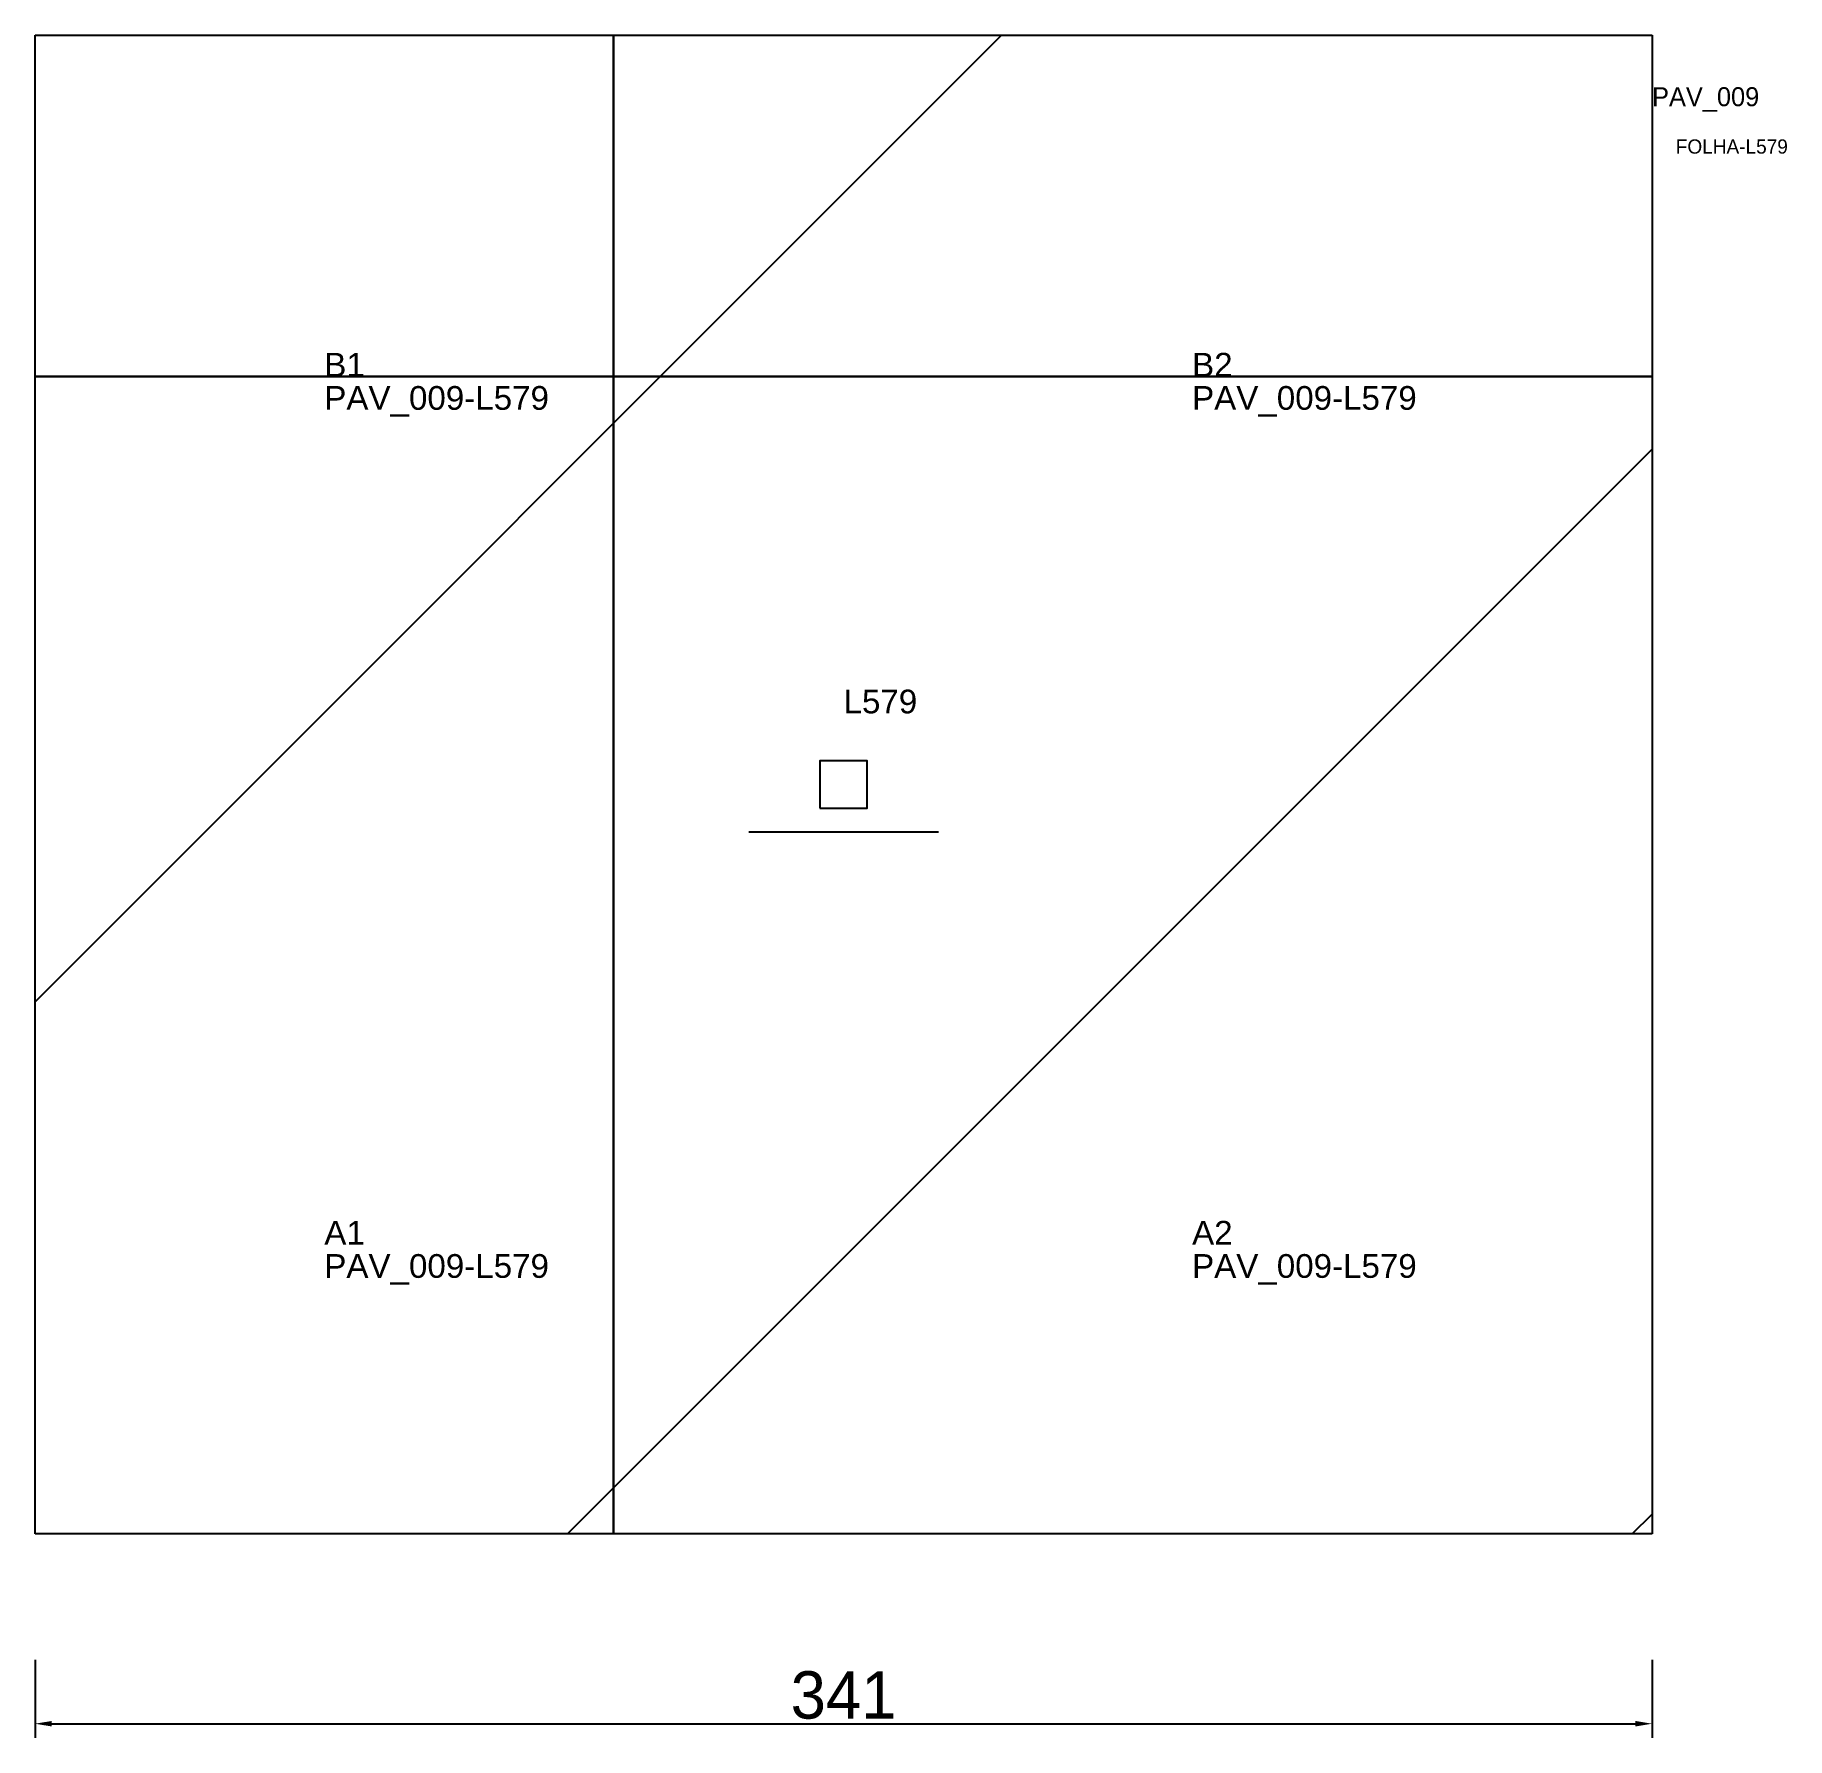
# Model space of a CAD drawing. Header units: metres. Extents: x 222 to 592, y -158 to 202.
import ezdxf

# ---------------------------------------------------------------- set-up
doc = ezdxf.new("R2010")
doc.units = ezdxf.units.M
for name, color, linetype in [('3', 3, 'CONTINUOUS'), ('AUX00', 7, 'CONTINUOUS'), ('COTA', 241, 'CONTINUOUS'), ('FOLHA', 255, 'CONTINUOUS'), ('Hachura', 251, 'CONTINUOUS'), ('NOMENCLATURA', 7, 'CONTINUOUS'), ('Nível', 160, 'CONTINUOUS'), ('Painéis', 200, 'CONTINUOUS'), ('Pilares', 5, 'CONTINUOUS'), ('SARR_2.2x7', 40, 'CONTINUOUS')]:
    doc.layers.add(name, color=color, linetype=linetype)
doc.styles.add('ARIAL', font='Arial.ttf')
doc.styles.add('STR_STANDARD', font='arial.ttf')
doc.dimstyles.new('EZ DXF', dxfattribs={"dimtxt": 10, "dimasz": 3.5, "dimexe": 3, "dimexo": 1.5, "dimgap": 1, "dimtad": 1, "dimdec": 1, "dimdsep": 46, "dimcen": 2.5, "dimazin": 3, "dimtfac": 1, "dimtmove": 0, "dimatfit": 3})

msp = doc.modelspace()

# ---------------------------------------------------------------- hatches: boundary and pattern name
at = {"layer": 'Hachura'}
h = msp.add_hatch(dxfattribs=at)
h.set_pattern_fill('ANSI31', scale=50)
h.paths.add_polyline_path([(563.2, 201.5), (563.2, -114.5), (403.2, -114.5), (222.2, -114.5), (222.2, 201.5), (373.2, 201.5), (433.2, 201.5)])
h = msp.add_hatch(dxfattribs=at)
h.set_pattern_fill('ANSI31', scale=50)
h.paths.add_polyline_path([(563.2, 201.5), (563.2, -114.5), (403.2, -114.5), (222.2, -114.5), (222.2, 201.5), (373.2, 201.5), (433.2, 201.5)])

# ---------------------------------------------------------------- linework, layer by layer
at = {"layer": '3'}
for points in [[(344.2, -114.5), (344.2, 201.5)], [(344.2, -114.5), (344.2, 201.5)], [(222.2, 129.5), (563.2, 129.5)], [(222.2, 129.5), (563.2, 129.5)]]:
    msp.add_lwpolyline(points, close=True, dxfattribs=at)
at = {"layer": 'Painéis', "color": 200}
for p, q in [((222.2, -114.5), (222.2, 201.5)), ((222.2, 201.5), (373.2, 201.5)), ((222.2, -114.5), (222.2, 201.5)), ((222.2, 201.5), (373.2, 201.5)), ((373.2, 201.5), (433.2, 201.5)), ((373.2, 201.5), (433.2, 201.5)), ((433.2, 201.5), (563.2, 201.5)), ((433.2, 201.5), (563.2, 201.5)), ((563.2, 201.5), (563.2, -114.5)), ((563.2, 201.5), (563.2, -114.5)), ((403.2, -114.5), (222.2, -114.5)), ((403.2, -114.5), (222.2, -114.5)), ((563.2, -114.5), (403.2, -114.5)), ((563.2, -114.5), (403.2, -114.5))]:
    msp.add_line(p, q, dxfattribs=at)
at = {"layer": 'Pilares'}
msp.add_lwpolyline([(387.7, 38.5), (397.7, 38.5), (397.7, 48.5), (387.7, 48.5)], close=True, dxfattribs=at)
msp.add_lwpolyline([(387.7, 38.5), (397.7, 38.5), (397.7, 48.5), (387.7, 48.5)], close=True, dxfattribs=at)
at = {"layer": 'SARR_2.2x7'}
msp.add_line((372.7, 33.5), (412.7, 33.5), dxfattribs=at)
msp.add_line((372.7, 33.5), (412.7, 33.5), dxfattribs=at)

# ---------------------------------------------------------------- texts
at = {"layer": '3', "style": 'STR_STANDARD'}
for s, p in [('B1', (283.2, 129.5)), ('B1', (283.2, 129.5)), ('B2', (466.2, 129.5)), ('B2', (466.2, 129.5)), ('A1', (283.2, -53.5)), ('A1', (283.2, -53.5)), ('A2', (466.2, -53.5)), ('A2', (466.2, -53.5))]:
    msp.add_text(s, height=5, dxfattribs=at).set_placement(p)
at = {"layer": 'AUX00', "style": 'STR_STANDARD'}
for p in [(283.2, 122.5), (283.2, 122.5), (466.2, 122.5), (466.2, 122.5), (283.2, -60.5), (283.2, -60.5), (466.2, -60.5), (466.2, -60.5)]:
    msp.add_text('PAV_009-L579', height=5, dxfattribs=at).set_placement(p)
at = {"layer": 'FOLHA'}
msp.add_text('FOLHA-L579', height=3, dxfattribs=at).set_placement((568.2, 176.5))
msp.add_text('FOLHA-L579', height=3, dxfattribs=at).set_placement((568.2, 176.5))
at = {"layer": 'NOMENCLATURA', "insert": (392.7, 63.5), "char_height": 5, "attachment_point": 1, "style": 'ARIAL'}
msp.add_mtext('L579', dxfattribs=at)
msp.add_mtext('L579', dxfattribs=at)
at = {"layer": 'Nível'}
msp.add_text('PAV_009', height=4, dxfattribs=at).set_placement((563.2, 186.5))
msp.add_text('PAV_009', height=4, dxfattribs=at).set_placement((563.2, 186.5))

# ---------------------------------------------------------------- dimensions: what is measured, and where the dimension line sits
at = {"layer": 'COTA'}
msp.add_linear_dim(base=(222.2, -154.5), p1=(222.2, -139.5), p2=(563.2, -139.5), dimstyle='EZ DXF', dxfattribs=at).render()
msp.add_linear_dim(base=(222.2, -154.5), p1=(222.2, -139.5), p2=(563.2, -139.5), dimstyle='EZ DXF', dxfattribs=at).render()

doc.saveas('drawing.dxf')
